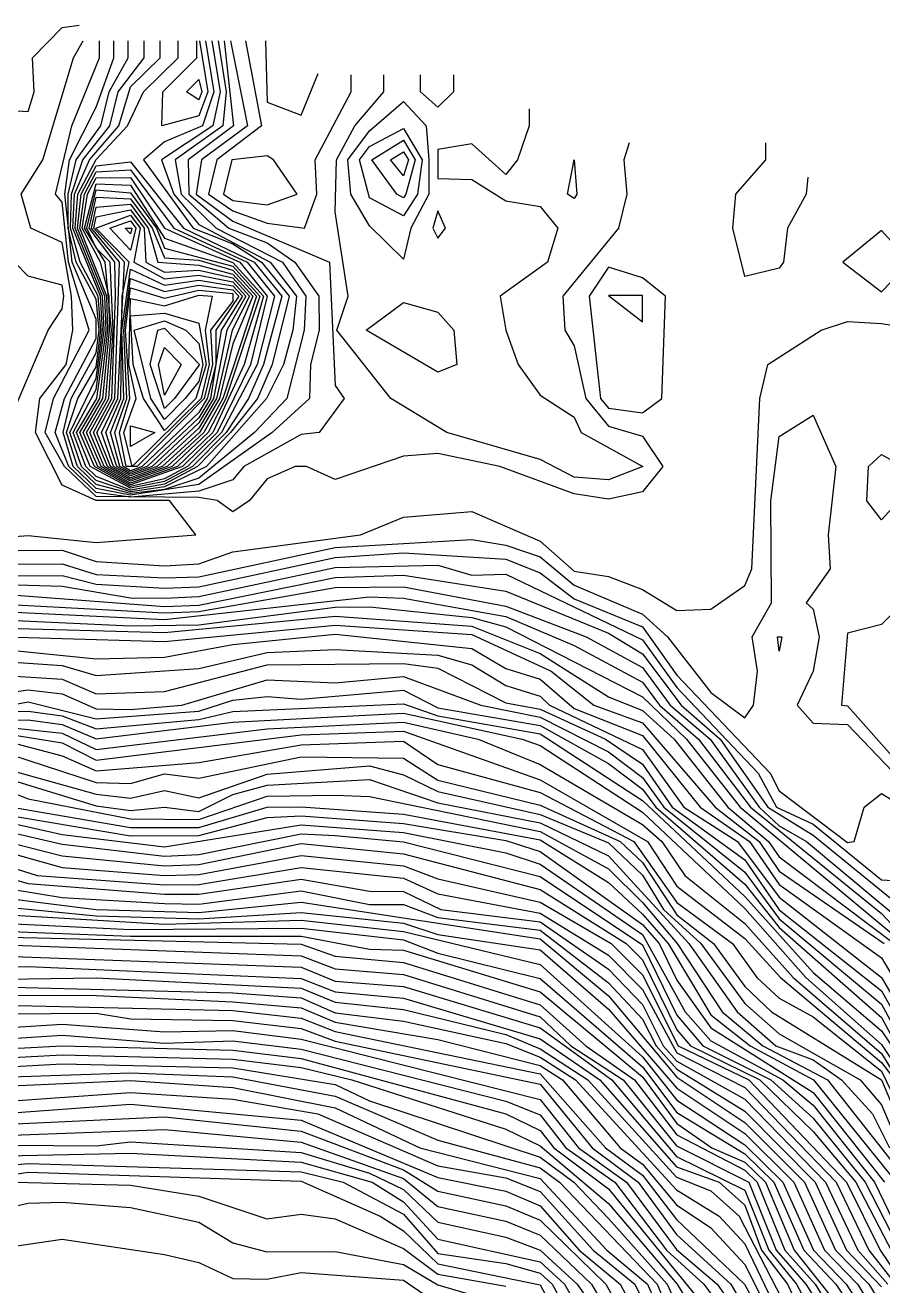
# Model space of a CAD drawing. Extents: x 2324165 to 2328366, y 427900 to 430978.
# Drawn here: x 2326916 to 2327507, y 429908 to 430777 of the extents above; entities that cross this region are included whole.
import ezdxf

# ---------------------------------------------------------------- set-up
doc = ezdxf.new("R2010")
doc.units = 0
doc.layers.add('contours', color=2, linetype='Continuous')

msp = doc.modelspace()

# ---------------------------------------------------------------- linework, layer by layer
at = {"layer": 'contours'}
for points in [[(2326894.1069, 430719.0574), (2326917.651, 430717.5248), (2326921.8486, 430731.1766), (2326920.7024, 430754.668), (2326941.1958, 430775.6487), (2326952.9678, 430777.119)], [(2326847.0152, 430420.0225), (2326917.6476, 430425.1448), (2326964.7357, 430420.4901), (2327033.3154, 430425.7875), (2327015.1788, 430449.2791), (2326964.736, 430449.3548), (2326941.1921, 430459.8813), (2326922.6976, 430496.2629), (2326925.8418, 430519.7542), (2326943.8678, 430543.2454), (2326948.5476, 430566.7367), (2326947.6899, 430590.2281), (2326941.194, 430627.3107), (2326919.4644, 430637.2111), (2326912.8455, 430660.7026), (2326927.877, 430684.1938), (2326948.888, 430754.6677), (2326955.6537, 430766.4133)], [(2327332.1629, 430695.9347), (2327328.6466, 430684.1891), (2327330.562, 430660.6977), (2327324.7657, 430637.2064), (2327286.4073, 430590.2241), (2327287.9494, 430566.7327), (2327294.3546, 430555.9317), (2327302.3917, 430519.7498), (2327317.898, 430500.6912), (2327341.442, 430493.7831), (2327355.5533, 430472.7665), (2327341.4416, 430455.411), (2327317.8974, 430450.2113), (2327294.3534, 430453.9956), (2327242.967, 430472.7678), (2327200.1773, 430481.7826), (2327176.6332, 430479.9833), (2327129.5448, 430463.9402), (2327109.6708, 430472.7693), (2327101.8496, 430472.7694), (2327082.4567, 430464.4038), (2327070.4395, 430449.2784), (2327058.9123, 430441.6654), (2327048.0496, 430449.2787), (2327035.3683, 430451.4743), (2326964.7361, 430452.121), (2326942.8818, 430472.7713), (2326929.5117, 430496.2628), (2326935.1871, 430519.7541), (2326959.7148, 430566.7366), (2326945.4811, 430613.7195), (2326941.1943, 430655.0865), (2326936.6226, 430660.7023), (2326947.8665, 430707.6849), (2326967.0406, 430754.6674), (2326967.0407, 430766.4131)], [(2327057.2952, 430766.4121), (2327068.9737, 430707.6835), (2327037.2899, 430684.1925), (2327033.6153, 430660.7012), (2327058.9147, 430642.0782), (2327125.5054, 430613.7174), (2327129.5456, 430528.7095), (2327135.5994, 430519.7518), (2327118.4932, 430496.2606), (2327106.0011, 430494.9125), (2327066.51, 430472.7698), (2327058.9126, 430463.7415), (2327035.3684, 430455.9211), (2326988.2802, 430451.7713), (2326964.7361, 430454.8872), (2326945.8094, 430472.7713), (2326936.3258, 430496.2627), (2326942.8273, 430519.754), (2326964.7373, 430561.2064), (2326964.7375, 430574.378), (2326948.1891, 430613.7194), (2326943.0319, 430660.7022), (2326946.2242, 430684.1936), (2326964.7392, 430720.5887), (2326976.9191, 430754.6673), (2326976.9192, 430766.413)], [(2327053.0042, 430766.4121), (2327059.2392, 430707.6836), (2327028.0738, 430684.1926), (2327028.4541, 430660.7012), (2327056.1758, 430637.2096), (2327082.4586, 430627.0203), (2327101.6473, 430613.7176), (2327118.1283, 430590.2261), (2327118.5091, 430566.7347), (2327112.4264, 430543.2434), (2327111.8352, 430519.7521), (2327086.0322, 430496.261), (2327035.3684, 430460.3679), (2326988.2802, 430452.9811), (2326964.7361, 430457.6534), (2326948.737, 430472.7712), (2326941.8539, 430496.2627), (2326947.4011, 430519.754), (2326964.7372, 430551.1559), (2326966.6199, 430566.7365), (2326964.7377, 430588.2658), (2326950.897, 430613.7194), (2326945.3146, 430637.2108), (2326945.2746, 430660.7022), (2326950.8008, 430684.1935), (2326967.9376, 430707.6847), (2326973.5502, 430731.176), (2326986.7976, 430754.6672), (2326986.7977, 430766.4129)], [(2327048.7133, 430766.4122), (2327054.2403, 430731.1751), (2327052.1006, 430707.6837), (2327019.1359, 430684.1927), (2327023.293, 430660.7013), (2327047.499, 430637.2097), (2327093.1568, 430613.7177), (2327109.3017, 430590.2262), (2327108.0372, 430566.7348), (2327096.0925, 430519.7522), (2327073.93, 430496.2611), (2327035.3685, 430464.8147), (2327011.8243, 430456.8985), (2326988.2802, 430454.1908), (2326964.7362, 430460.4197), (2326951.6645, 430472.7712), (2326944.1682, 430496.2626), (2326951.9749, 430519.7539), (2326964.7371, 430541.5797), (2326967.8342, 430566.7365), (2326966.0231, 430590.2279), (2326953.605, 430613.7194), (2326946.9146, 430637.2108), (2326947.5174, 430660.7022), (2326955.3775, 430684.1935), (2326974.0623, 430707.6846), (2326979.8799, 430731.1759), (2326997.7267, 430754.6671), (2326997.7268, 430766.4128)], [(2327044.4223, 430766.4122), (2327050.0488, 430731.1751), (2327045.0514, 430707.6838), (2327009.5975, 430684.1928), (2327018.1318, 430660.7014), (2327035.3705, 430639.7099), (2327084.6662, 430613.7178), (2327102.819, 430590.2263), (2327100.355, 430566.7349), (2327093.7666, 430543.2436), (2327082.1257, 430519.7524), (2327040.7866, 430472.7701), (2327011.8243, 430458.7641), (2326988.2802, 430455.4006), (2326964.7362, 430463.1859), (2326954.5921, 430472.7711), (2326946.4825, 430496.2626), (2326964.737, 430533.7575), (2326969.0486, 430566.7365), (2326967.5199, 430590.2278), (2326948.5147, 430637.2108), (2326949.7601, 430660.7022), (2326959.9541, 430684.1934), (2326980.187, 430707.6845), (2326988.2835, 430734.7109), (2327008.8418, 430754.667), (2327008.842, 430766.4126)], [(2327040.1314, 430766.4123), (2327045.8573, 430731.1752), (2327038.0022, 430707.6839), (2327011.8271, 430696.5988), (2326997.365, 430684.193), (2327031.4224, 430637.2098), (2327058.9145, 430626.4756), (2327078.7363, 430613.7179), (2327097.7356, 430590.2263), (2327086.0854, 430543.2437), (2327075.9304, 430519.7525), (2327057.2741, 430496.2613), (2327034.6293, 430472.7702), (2327011.8243, 430460.6297), (2326988.2802, 430456.6104), (2326964.7362, 430465.9521), (2326957.5197, 430472.7711), (2326948.7968, 430496.2626), (2326964.7369, 430525.9353), (2326970.2629, 430566.7364), (2326969.0167, 430590.2278), (2326950.1148, 430637.2108), (2326952.0029, 430660.7021), (2326964.7388, 430684.4926), (2326986.3117, 430707.6845), (2326997.2748, 430731.1757), (2327021.1834, 430754.6668), (2327021.1835, 430766.4125)], [(2327035.8405, 430766.4123), (2327041.6658, 430731.1752), (2327035.3714, 430714.6016), (2327010.0191, 430707.6842), (2327010.6474, 430731.1756), (2327033.9754, 430754.6667), (2327033.9755, 430766.4123)], [(2327067.5196, 430766.412), (2327078.7083, 430707.6834), (2327047.7438, 430684.1924), (2327042.1922, 430660.7011), (2327058.9147, 430649.1925), (2327082.4587, 430640.5964), (2327108.26, 430637.2089), (2327116.8954, 430660.7002), (2327115.6279, 430684.1916), (2327140.4177, 430731.174), (2327140.4178, 430742.9197)], [(2327081.3463, 430766.4118), (2327082.4597, 430724.0415), (2327106.0037, 430714.9968), (2327117.7761, 430743.8116)], [(2327037.4743, 430731.1752), (2327035.3715, 430725.6385), (2327027.0151, 430731.1754), (2327035.3717, 430739.6383), (2327037.4743, 430731.1752)], [(2327263.2204, 430719.4269), (2327263.2202, 430707.6812), (2327255.1791, 430684.19), (2327247.2678, 430674.0657), (2327223.7239, 430695.3557), (2327200.1798, 430691.3822), (2327200.1795, 430671.4122), (2327223.7236, 430670.841), (2327247.2675, 430656.0576), (2327270.8116, 430652.2025), (2327283.0641, 430637.2069), (2327275.9223, 430613.7156), (2327243.2781, 430590.2246), (2327247.0562, 430566.7332), (2327255.6725, 430543.2417), (2327270.8101, 430522.086), (2327294.354, 430506.8084), (2327299.1653, 430496.2585), (2327341.6736, 430472.7666), (2327317.8976, 430463.6086), (2327294.3535, 430465.3858), (2327270.8096, 430477.7544), (2327206.4988, 430496.2596), (2327167.7812, 430519.7514), (2327130.6338, 430566.7346), (2327138.4441, 430590.2258), (2327129.547, 430648.3697), (2327130.2736, 430684.1914), (2327142.9956, 430707.6826), (2327163.0389, 430731.1738), (2327163.039, 430742.9195)], [(2327210.9609, 430742.9189), (2327210.9608, 430731.1732), (2327200.1801, 430720.6534), (2327188.2172, 430731.1735), (2327188.2174, 430742.9192)], [(2327181.6443, 430637.2081), (2327176.6348, 430615.7295), (2327153.091, 430638.8583), (2327140.1636, 430660.6999), (2327138.2462, 430684.1913), (2327153.0917, 430704.2271), (2327176.6361, 430724.4023), (2327192.168, 430707.6821), (2327194.1745, 430684.1907), (2327194.0482, 430660.6993), (2327181.6443, 430637.2081)], [(2327186.1665, 430660.6994), (2327176.6351, 430645.5657), (2327153.0912, 430658.1283), (2327146.2187, 430684.1912), (2327153.0916, 430693.4669), (2327176.6359, 430705.8684), (2327189.427, 430684.1907), (2327186.1665, 430660.6994)], [(2327178.2847, 430660.6995), (2327176.6353, 430658.0806), (2327172.0556, 430660.6996), (2327154.8641, 430684.1911), (2327176.6358, 430697.8229), (2327184.6795, 430684.1908), (2327178.2847, 430660.6995)], [(2327455.4507, 430672.4419), (2327454.3594, 430660.6963), (2327441.4917, 430637.205), (2327438.6649, 430613.7137), (2327435.6197, 430609.5091), (2327412.0756, 430603.9128), (2327403.7004, 430637.2055), (2327405.7082, 430660.6968), (2327426.3603, 430684.188), (2327426.3605, 430695.9336)], [(2327082.4589, 430653.1905), (2327103.2337, 430660.7004), (2327086.9845, 430684.1919), (2327082.4593, 430687.1458), (2327058.1977, 430684.1923), (2327052.5299, 430660.701), (2327058.9148, 430656.3068), (2327082.4589, 430653.1905)], [(2327179.932, 430684.1908), (2327176.6355, 430673.2074), (2327167.7135, 430684.191), (2327176.6357, 430689.7774), (2327179.932, 430684.1908)], [(2327296.0616, 430660.6981), (2327294.3557, 430657.6741), (2327289.794, 430660.6982), (2327294.3561, 430684.3441), (2327296.0616, 430660.6981)], [(2327031.125, 430472.7703), (2327011.8244, 430462.4953), (2326988.2802, 430457.8201), (2326960.4472, 430472.7711), (2326951.1111, 430496.2626), (2326965.1697, 430519.7538), (2326971.4772, 430566.7364), (2326970.5136, 430590.2278), (2326951.7148, 430637.2108), (2326954.2456, 430660.7021), (2326964.7387, 430680.2127), (2326988.2829, 430682.8239), (2327024.866, 430637.2099), (2327073.7063, 430613.718), (2327092.6522, 430590.2264), (2327080.0894, 430543.2438), (2327069.7352, 430519.7525), (2327054.2052, 430496.2614), (2327031.125, 430472.7703)], [(2327027.6207, 430472.7703), (2327011.8244, 430464.3609), (2326988.2802, 430459.0299), (2326963.3748, 430472.771), (2326953.4254, 430496.2625), (2326967.233, 430519.7537), (2326972.6916, 430566.7364), (2326972.0104, 430590.2278), (2326953.3149, 430637.2108), (2326956.4884, 430660.7021), (2326964.7387, 430676.0425), (2326988.2828, 430677.5077), (2327018.3097, 430637.21), (2327068.6762, 430613.718), (2327087.5688, 430590.2264), (2327075.6018, 430543.2438), (2327051.1363, 430496.2614), (2327027.6207, 430472.7703)], [(2327024.1165, 430472.7703), (2326988.2803, 430460.2396), (2326965.8925, 430472.771), (2326955.7397, 430496.2625), (2326969.2964, 430519.7537), (2326973.9059, 430566.7364), (2326973.5073, 430590.2278), (2326967.6565, 430613.7192), (2326954.9149, 430637.2107), (2326958.7311, 430660.7021), (2326964.7386, 430671.8722), (2326988.2827, 430672.1914), (2327011.8264, 430637.1339), (2327063.6461, 430613.7181), (2327082.4854, 430590.2265), (2327071.1141, 430543.2439), (2327048.0673, 430496.2614), (2327024.1165, 430472.7703)], [(2327020.6122, 430472.7704), (2326988.2803, 430461.4494), (2326968.0538, 430472.771), (2326958.054, 430496.2625), (2326971.3598, 430519.7537), (2326975.1202, 430566.7364), (2326970.9402, 430613.7192), (2326956.515, 430637.2107), (2326964.7386, 430667.702), (2326988.2827, 430666.8751), (2327011.8263, 430630.2966), (2327058.9143, 430613.5589), (2327080.0391, 430590.2265), (2327066.6264, 430543.2439), (2327044.9984, 430496.2615), (2327020.6122, 430472.7704)], [(2327017.1079, 430472.7704), (2326988.2803, 430462.6591), (2326970.2152, 430472.771), (2326960.3683, 430496.2625), (2326973.4232, 430519.7537), (2326976.3346, 430566.7364), (2326974.2238, 430613.7191), (2326964.7381, 430623.375), (2326958.115, 430637.2107), (2326964.7385, 430663.5318), (2326988.2826, 430661.5588), (2327006.155, 430637.2101), (2327011.8263, 430623.4594), (2327058.9143, 430610.8727), (2327077.607, 430590.2266), (2327054.0893, 430519.7527), (2327041.9294, 430496.2615), (2327017.1079, 430472.7704)], [(2327013.6036, 430472.7705), (2326988.2803, 430463.8689), (2326972.3765, 430472.7709), (2326962.6826, 430496.2624), (2326975.4865, 430519.7536), (2326977.9978, 430590.2277), (2326977.5075, 430613.7191), (2326959.7151, 430637.2107), (2326964.7385, 430658.5202), (2326988.2826, 430657.5116), (2327003.335, 430637.2102), (2327011.8262, 430616.6221), (2327035.3702, 430615.0557), (2327058.9143, 430608.1865), (2327075.175, 430590.2266), (2327051.9483, 430519.7528), (2327038.8605, 430496.2615), (2327013.6036, 430472.7705)], [(2327010.1326, 430472.7705), (2326988.2803, 430465.0787), (2326974.5378, 430472.7709), (2326965.0867, 430496.2624), (2326977.5499, 430519.7536), (2326980.7911, 430613.7191), (2326961.3151, 430637.2107), (2326964.7384, 430651.7323), (2326988.2825, 430653.7083), (2327000.515, 430637.2102), (2327007.0841, 430613.7188), (2327035.3702, 430611.6412), (2327058.9142, 430605.5004), (2327072.7429, 430590.2266), (2327058.9137, 430557.4125), (2327049.8074, 430519.7528), (2327035.7916, 430496.2616), (2327010.1326, 430472.7705)], [(2327006.6958, 430472.7705), (2326988.2803, 430466.2884), (2326976.6992, 430472.7709), (2326968.1992, 430496.2624), (2326979.6133, 430519.7536), (2326984.0748, 430613.719), (2326962.9152, 430637.2106), (2326964.7383, 430644.9445), (2326988.2825, 430649.905), (2326997.695, 430637.2102), (2326998.8422, 430613.7189), (2327011.8261, 430606.7377), (2327035.3702, 430608.1877), (2327058.9142, 430602.8142), (2327070.3108, 430590.2266), (2327058.3336, 430566.7354), (2327047.6665, 430519.7528), (2327035.3689, 430499.3278), (2327006.6958, 430472.7705)], [(2327200.1791, 430630.2239), (2327205.4576, 430637.2078), (2327200.1793, 430649.1365), (2327196.7239, 430637.2079), (2327200.1791, 430630.2239)], [(2327003.259, 430472.7706), (2326988.2803, 430467.4982), (2326978.8605, 430472.7709), (2326971.3117, 430496.2623), (2326981.6767, 430519.7536), (2326982.4884, 430590.2277), (2326987.3584, 430613.719), (2326964.5152, 430637.2106), (2326988.2824, 430646.1017), (2326994.875, 430637.2103), (2326990.6003, 430613.7189), (2327011.826, 430602.3063), (2327035.3701, 430604.7342), (2327058.9142, 430600.1281), (2327067.8787, 430590.2267), (2327054.6356, 430566.7355), (2327045.5255, 430519.7528), (2327035.3689, 430502.8838), (2327003.259, 430472.7706)], [(2326992.055, 430637.2103), (2326988.2821, 430621.9288), (2326973.9552, 430637.2105), (2326988.2824, 430642.2984), (2326992.055, 430637.2103)], [(2326989.235, 430637.2103), (2326988.2823, 430633.3516), (2326984.6645, 430637.2104), (2326989.235, 430637.2103)], [(2327506.2518, 430593.3859), (2327525.9298, 430613.7127), (2327506.2523, 430635.6458), (2327479.4838, 430613.7132), (2327506.2518, 430593.3859)], [(2326901.3687, 430496.2631), (2326931.4391, 430566.7369), (2326941.1935, 430581.6319), (2326942.2629, 430590.2281), (2326941.1937, 430597.7687), (2326917.6497, 430604.1563), (2326908.3749, 430613.7199)], [(2326999.8223, 430472.7706), (2326988.2804, 430468.7079), (2326981.0218, 430472.7708), (2326974.4242, 430496.2623), (2326983.7401, 430519.7535), (2326982.4062, 430566.7363), (2326988.282, 430609.0148), (2327011.826, 430597.8748), (2327035.3701, 430601.2806), (2327058.9141, 430597.4419), (2327065.4467, 430590.2267), (2327050.9376, 430566.7355), (2327043.3846, 430519.7529), (2327035.369, 430506.4397), (2326999.8223, 430472.7706)], [(2327341.4422, 430509.91), (2327354.6744, 430519.7492), (2327357.1779, 430590.2233), (2327341.4433, 430602.8195), (2327317.8993, 430610.2089), (2327304.5974, 430590.2239), (2327312.4674, 430519.7497), (2327317.8981, 430513.0749), (2327341.4422, 430509.91)], [(2326996.3855, 430472.7707), (2326988.2804, 430469.9177), (2326983.1832, 430472.7708), (2326977.5367, 430496.2623), (2326985.8034, 430519.7535), (2326983.6206, 430566.7363), (2326988.2819, 430602.4696), (2327011.8259, 430593.4434), (2327035.37, 430597.8271), (2327058.9141, 430594.7557), (2327063.0146, 430590.2267), (2327047.2397, 430566.7355), (2327047.1233, 430543.2442), (2327041.2436, 430519.7529), (2327035.369, 430509.9957), (2326996.3855, 430472.7707)], [(2326992.9488, 430472.7707), (2326985.3445, 430472.7708), (2326980.6492, 430496.2622), (2326987.8668, 430519.7535), (2326984.8349, 430566.7363), (2326988.2818, 430595.9245), (2327011.8258, 430588.8123), (2327035.37, 430594.3736), (2327058.9141, 430592.0696), (2327058.914, 430586.8991), (2327043.5417, 430566.7356), (2327044.8908, 430543.2442), (2327039.1027, 430519.7529), (2326992.9488, 430472.7707)], [(2326989.512, 430472.7707), (2326983.7617, 430496.2622), (2326992.2649, 430519.7534), (2326987.266, 430543.2449), (2326988.2818, 430588.6805), (2327011.8258, 430583.6525), (2327035.37, 430590.9201), (2327044.5506, 430590.2269), (2327039.8437, 430566.7356), (2327042.6584, 430543.2442), (2327036.9618, 430519.7529), (2326989.512, 430472.7707)], [(2327341.4429, 430572.6466), (2327341.4431, 430590.8498), (2327317.8991, 430590.7112), (2327341.4429, 430572.6466)], [(2327213.3646, 430543.2422), (2327200.178, 430537.8853), (2327150.7916, 430566.7343), (2327176.6345, 430586.0175), (2327200.1785, 430579.1423), (2327211.2048, 430566.7336), (2327213.3646, 430543.2422)], [(2326729.2947, 430413.5671), (2326941.1915, 430415.0993), (2326964.7355, 430407.3767), (2327011.8237, 430404.2503), (2327035.3678, 430405.6076), (2327058.912, 430413.9149), (2327147.0446, 430425.7862), (2327176.6327, 430437.7889), (2327223.7209, 430441.8252), (2327270.8089, 430421.2773), (2327294.3527, 430400.6363), (2327317.8968, 430397.0678), (2327341.4408, 430388.0515), (2327364.9847, 430373.538), (2327388.5288, 430374.5784), (2327412.0731, 430390.8799), (2327416.7191, 430402.2916), (2327422.2221, 430519.7484), (2327427.7842, 430543.2397), (2327464.6635, 430566.7307), (2327482.7075, 430572.913), (2327506.2516, 430571.5523), (2327534.7336, 430566.7298)], [(2327033.4733, 430519.753), (2327011.8248, 430497.6044), (2326997.2491, 430519.7534), (2326990.1227, 430543.2448), (2326988.2816, 430576.743), (2327011.8257, 430578.4927), (2327035.3697, 430571.6206), (2327040.4259, 430543.2443), (2327033.4733, 430519.753)], [(2327026.0706, 430519.7531), (2327011.8249, 430505.1783), (2327002.2334, 430519.7533), (2326990.9255, 430566.7362), (2327011.8257, 430573.3329), (2327026.3768, 430566.7358), (2327035.3696, 430557.7039), (2327038.1935, 430543.2443), (2327035.3693, 430531.4571), (2327026.0706, 430519.7531)], [(2327018.6679, 430519.7531), (2327011.825, 430512.7522), (2327001.8349, 430543.2447), (2327007.2725, 430566.736), (2327011.8256, 430568.1731), (2327035.961, 430543.2443), (2327018.6679, 430519.7531)], [(2327023.3605, 430543.2445), (2327011.8251, 430522.0263), (2327007.691, 430543.2446), (2327011.8254, 430554.8629), (2327023.3605, 430543.2445)], [(2326729.2946, 430405.2531), (2326941.1914, 430405.6225), (2326964.7354, 430398.2747), (2327011.8236, 430396.0057), (2327035.3677, 430396.665), (2327129.5443, 430417.0746), (2327223.7207, 430422.4765), (2327247.2648, 430418.6478), (2327270.8088, 430410.4871), (2327294.3526, 430391.1024), (2327341.4406, 430371.0023), (2327358.6388, 430355.3096), (2327388.5281, 430316.9415), (2327412.072, 430299.5497), (2327417.8564, 430308.3261), (2327420.7328, 430331.8175), (2327416.9878, 430355.3089), (2327430.4693, 430378.8001), (2327430.0286, 430449.2742), (2327435.6184, 430493.6054), (2327459.1626, 430508.2003), (2327474.6782, 430472.7651), (2327469.5766, 430425.7824), (2327470.8216, 430402.291), (2327454.3149, 430378.7998), (2327459.1611, 430374.5403), (2327463.2354, 430355.3084), (2327459.0353, 430331.817), (2327447.9866, 430308.3258), (2327459.1602, 430295.8925), (2327482.7042, 430294.8521), (2327529.7918, 430245.8796)], [(2327005.1914, 430496.2619), (2326988.2806, 430486.5545), (2326988.2807, 430500.9777), (2327005.1914, 430496.2619)], [(2327518.2966, 430449.2732), (2327506.25, 430436.1422), (2327496.0927, 430449.2734), (2327497.186, 430472.7648), (2327506.2505, 430481.1948), (2327521.0073, 430472.7645), (2327518.2966, 430449.2732)], [(2326729.2945, 430396.9938), (2326941.1913, 430397.5959), (2326964.7354, 430391.7093), (2327011.8235, 430389.0349), (2327035.3676, 430389.938), (2327129.5442, 430410.1559), (2327176.6324, 430413.2115), (2327247.2647, 430408.9347), (2327270.8086, 430399.5914), (2327294.3525, 430381.5684), (2327341.4405, 430362.266), (2327364.9842, 430328.8642), (2327429.5062, 430261.3433), (2327435.6155, 430249.2212), (2327482.7033, 430213.6515), (2327487.4583, 430214.3598), (2327494.2144, 430237.8511), (2327506.2478, 430247.4059), (2327553.3356, 430218.4137)], [(2326870.559, 430392.3359), (2326941.1913, 430390.3534), (2326988.2793, 430382.287), (2327011.8234, 430382.0641), (2327035.3675, 430383.211), (2327129.5441, 430403.2372), (2327200.1764, 430404.6948), (2327223.7204, 430397.8969), (2327247.2645, 430398.5624), (2327341.4404, 430353.3533), (2327364.9841, 430320.3369), (2327421.1372, 430261.3434), (2327433.7308, 430237.8518), (2327459.1593, 430226.2605), (2327506.2471, 430187.8516), (2327576.8793, 430183.6725)], [(2326894.103, 430385.3613), (2327011.8234, 430376.4141), (2327035.3675, 430377.2515), (2327129.5441, 430396.3272), (2327176.6323, 430397.8107), (2327247.2644, 430386.765), (2327317.8963, 430357.9838), (2327341.4403, 430343.7504), (2327368.0363, 430308.3267), (2327395.0315, 430284.835), (2327427.7538, 430237.8519), (2327459.1592, 430218.5541), (2327529.7909, 430161.2587)], [(2326870.5589, 430379.6309), (2327011.8233, 430371.9238), (2327035.3674, 430372.749), (2327129.544, 430389.4185), (2327176.6322, 430389.903), (2327247.2643, 430376.4837), (2327302.6171, 430355.3102), (2327341.4401, 430334.1476), (2327360.5858, 430308.3268), (2327388.1752, 430284.8351), (2327421.7768, 430237.852), (2327435.6152, 430224.9662), (2327454.6149, 430214.3602), (2327529.7907, 430151.6209)], [(2326894.1029, 430373.1805), (2327011.8233, 430367.4334), (2327153.088, 430382.9479), (2327176.6321, 430381.9953), (2327247.2642, 430369.3507), (2327294.3521, 430349.3984), (2327341.44, 430324.1906), (2327353.1512, 430308.3269), (2327379.9636, 430284.8352), (2327415.7998, 430237.8521), (2327506.2468, 430164.5405), (2327553.3344, 430114.2663)], [(2326894.1028, 430367.3333), (2326988.2791, 430362.9191), (2327035.3673, 430363.7442), (2327129.5438, 430375.918), (2327153.0879, 430375.9918), (2327223.7201, 430368.6832), (2327247.2641, 430362.2177), (2327341.4399, 430314.1201), (2327371.752, 430284.8353), (2327408.8158, 430237.8521), (2327521.6916, 430143.8853)], [(2327521.4159, 430378.799), (2327506.2491, 430363.9175), (2327482.705, 430357.8038), (2327478.6015, 430308.3254), (2327482.7044, 430307.8178), (2327529.7919, 430254.8603)], [(2326894.1027, 430361.4861), (2327011.8232, 430358.4528), (2327129.5437, 430369.6929), (2327223.72, 430362.8535), (2327270.808, 430343.9164), (2327317.8958, 430313.9143), (2327341.4398, 430304.6466), (2327363.3029, 430284.8354), (2327400.1616, 430237.8522), (2327428.392, 430214.3605), (2327435.615, 430203.6631), (2327514.9275, 430143.8854)], [(2326894.1027, 430355.6389), (2327011.8231, 430352.0699), (2327129.5437, 430363.4678), (2327223.72, 430357.0237), (2327278.4662, 430331.8191), (2327307.7629, 430308.3274), (2327341.4397, 430295.9815), (2327391.5075, 430237.8523), (2327421.7916, 430214.3606), (2327435.6149, 430193.8879), (2327508.1634, 430143.8855)], [(2326894.1026, 430347.2816), (2326964.7348, 430340.2367), (2327011.823, 430341.2901), (2327058.9112, 430350.142), (2327129.5436, 430357.2427), (2327223.7198, 430347.3098), (2327247.2638, 430333.5863), (2327270.8078, 430326.1447), (2327294.3516, 430305.8891), (2327341.4396, 430287.3165), (2327381.1627, 430237.8525), (2327415.1912, 430214.3607), (2327435.6148, 430184.7094), (2327506.2464, 430134.0803), (2327542.6761, 430073.411)], [(2327437.4084, 430355.3087), (2327435.6166, 430345.4595), (2327434.4964, 430355.3087), (2327437.4084, 430355.3087)], [(2326894.1025, 430338.7771), (2326941.1906, 430335.7153), (2326964.7346, 430328.657), (2327035.367, 430333.4565), (2327082.4553, 430344.6299), (2327129.5435, 430346.7225), (2327200.1757, 430342.7219), (2327223.7197, 430335.9803), (2327247.2636, 430321.8367), (2327270.8076, 430314.4207), (2327277.2433, 430308.3278), (2327341.4395, 430277.6222), (2327369.9299, 430237.8526), (2327406.9952, 430214.3608), (2327435.6147, 430175.7976), (2327506.2463, 430120.3977), (2327533.7511, 430073.4111)], [(2326894.1024, 430329.2894), (2326941.1905, 430326.1783), (2326964.7345, 430315.9939), (2327011.8227, 430317.6122), (2327082.4552, 430336.0053), (2327176.6315, 430337.0566), (2327200.1756, 430333.733), (2327247.2635, 430309.878), (2327270.8075, 430305.6071), (2327315.927, 430284.836), (2327341.4394, 430267.515), (2327361.822, 430237.8527), (2327412.0709, 430201.5788), (2327435.6146, 430167.0418), (2327506.2462, 430111.2686), (2327529.7898, 430069.6256)], [(2326870.5581, 430312.1349), (2326917.6463, 430318.8183), (2326941.1904, 430316.1559), (2326964.7344, 430305.6309), (2326988.2784, 430305.1678), (2327023.6637, 430308.3308), (2327082.455, 430325.8237), (2327129.5432, 430323.6336), (2327176.6314, 430328.0117), (2327229.8191, 430308.3283), (2327270.8075, 430299.9424), (2327317.8954, 430276.017), (2327341.4393, 430258.2924), (2327356.1733, 430237.8528), (2327412.0708, 430193.2098), (2327435.6145, 430160.9557), (2327506.2461, 430102.1407), (2327521.913, 430073.4112)], [(2326894.1021, 430306.3132), (2326917.6462, 430310.609), (2326964.7343, 430298.7922), (2327035.3666, 430304.1419), (2327058.9108, 430311.6655), (2327082.4549, 430314.1751), (2327105.999, 430312.306), (2327176.6313, 430318.5613), (2327200.1753, 430306.4214), (2327270.8074, 430294.2778), (2327317.8953, 430268.1293), (2327341.4392, 430250.4564), (2327350.5245, 430237.8528), (2327412.0707, 430184.8062), (2327435.6144, 430154.8697), (2327506.246, 430092.9324), (2327516.8513, 430073.4113)], [(2326776.3815, 430296.1072), (2326917.6461, 430298.2173), (2326941.1901, 430295.0389), (2326964.7341, 430285.1148), (2327058.9106, 430296.6399), (2327176.6311, 430302.6451), (2327258.3932, 430284.8366), (2327270.8072, 430280.4893), (2327341.439, 430234.497), (2327412.0705, 430167.9724), (2327454.0892, 430120.3948), (2327506.2457, 430074.2991), (2327553.259, 430002.9368)], [(2326776.3816, 430301.2812), (2326917.6462, 430304.089), (2326941.1902, 430301.0285), (2326964.7342, 430291.9535), (2327035.3665, 430298.4489), (2327058.9107, 430303.807), (2327176.6312, 430309.1108), (2327200.1752, 430300.8216), (2327270.8073, 430288.6131), (2327341.4391, 430242.6205), (2327412.0706, 430176.3893), (2327459.1581, 430123.9749), (2327506.2459, 430083.6157), (2327561.0056, 430002.9367)], [(2326894.1019, 430293.9962), (2326941.1901, 430289.0494), (2326964.734, 430277.767), (2327082.4546, 430291.9513), (2327176.6311, 430296.4486), (2327228.0835, 430284.837), (2327270.8071, 430267.4468), (2327341.4389, 430225.9269), (2327354.8409, 430214.3614), (2327370.6635, 430190.8698), (2327412.0704, 430157.7864), (2327445.2934, 430120.3949), (2327506.2457, 430067.9807), (2327546.4882, 430002.9368)], [(2326894.1018, 430285.7849), (2326941.1899, 430273.3604), (2326964.7339, 430263.0287), (2327035.3662, 430268.8429), (2327105.9986, 430281.0046), (2327176.6309, 430283.3642), (2327200.1748, 430267.2529), (2327270.8069, 430247.9952), (2327335.39, 430214.3616), (2327364.9823, 430172.2859), (2327403.5095, 430143.8867), (2327420.2627, 430120.3952), (2327435.6138, 430106.1613), (2327459.1578, 430093.4391), (2327506.2455, 430055.9755), (2327529.7891, 430007.5056)], [(2326894.1019, 430289.8906), (2326941.19, 430282.2098), (2326964.7339, 430270.3978), (2327105.9987, 430287.8797), (2327176.631, 430290.252), (2327270.807, 430256.7083), (2327344.9097, 430214.3615), (2327364.9825, 430183.5634), (2327412.0702, 430147.4659), (2327436.4977, 430120.395), (2327506.2456, 430061.9781), (2327515.4943, 430049.9199)], [(2326894.1018, 430277.8945), (2326964.7338, 430255.0536), (2326988.2778, 430254.2537), (2327011.822, 430261.0315), (2327035.3661, 430257.9957), (2327105.9985, 430272.5454), (2327176.6308, 430271.69), (2327200.1747, 430256.5574), (2327270.8068, 430239.2822), (2327326.0914, 430214.3617), (2327341.4386, 430199.8724), (2327364.9822, 430163.6865), (2327390.4034, 430143.8869), (2327412.0698, 430114.2756), (2327430.4471, 430096.9037), (2327506.2455, 430049.9729), (2327526.0147, 430002.9371)], [(2326870.5575, 430267.6705), (2326964.7336, 430238.7456), (2326988.2776, 430235.7105), (2327011.8217, 430237.8327), (2327035.3658, 430234.9587), (2327058.91, 430246.6703), (2327082.4542, 430253.2091), (2327153.0865, 430257.0075), (2327200.1745, 430240.9895), (2327270.8066, 430227.1013), (2327317.8945, 430204.3442), (2327373.3783, 430143.8871), (2327406.6447, 430096.9039), (2327433.3727, 430073.4123), (2327459.1574, 430063.6655), (2327478.736, 430049.9204), (2327499.9447, 430026.4287), (2327511.869, 430002.9372)], [(2326870.5576, 430273.2), (2326964.7337, 430246.8996), (2326988.2777, 430244.218), (2327011.8219, 430249.4237), (2327035.3659, 430244.3641), (2327082.4543, 430260.796), (2327153.0866, 430266.371), (2327176.6306, 430260.2132), (2327200.1746, 430248.7734), (2327270.8067, 430232.9575), (2327317.8946, 430213.3006), (2327341.4385, 430191.0938), (2327355.9729, 430167.3786), (2327381.5365, 430143.887), (2327412.0697, 430102.5054), (2327435.6136, 430081.5323), (2327491.5022, 430049.9202), (2327506.2453, 430032.6595), (2327518.9419, 430002.9372)], [(2326870.5575, 430262.1409), (2326917.6454, 430243.5917), (2326988.2776, 430229.8484), (2327035.3657, 430229.4139), (2327082.4541, 430245.6222), (2327129.5423, 430246.3198), (2327153.0864, 430245.1934), (2327270.8066, 430221.245), (2327317.8944, 430195.3879), (2327341.4383, 430172.3096), (2327365.2201, 430143.8872), (2327396.2937, 430096.9041), (2327424.4999, 430073.4124), (2327469.0244, 430049.9205), (2327524.5396, 429979.4457)], [(2326870.5572, 430234.9586), (2326941.1892, 430219.0534), (2327011.8214, 430210.6586), (2327105.998, 430225.6888), (2327176.6302, 430220.4662), (2327247.2623, 430206.4694), (2327270.8063, 430198.7274), (2327341.438, 430150.2008), (2327370.8829, 430096.9044), (2327388.5253, 430076.7371), (2327438.1099, 430049.9208), (2327459.1571, 430032.5142), (2327501.3899, 429979.446), (2327529.788, 429920.8016)], [(2326894.1012, 430234.0614), (2326988.2774, 430218.124), (2327035.3656, 430218.3241), (2327082.4539, 430230.7153), (2327105.998, 430231.8774), (2327176.6303, 430226.7862), (2327247.2624, 430214.8639), (2327270.8064, 430207.2957), (2327341.4381, 430157.1401), (2327353.0248, 430143.8873), (2327364.9817, 430118.7267), (2327388.5254, 430085.7021), (2327459.1572, 430041.2877), (2327508.2402, 429979.4459)], [(2326906.7026, 430237.858), (2326988.2775, 430223.9862), (2327035.3657, 430223.869), (2327082.454, 430238.0353), (2327105.9981, 430238.1502), (2327176.6303, 430233.1062), (2327270.8065, 430215.3887), (2327317.8943, 430185.9274), (2327341.4382, 430164.0795), (2327359.092, 430143.8872), (2327388.5255, 430094.6671), (2327415.6271, 430073.4125), (2327459.3128, 430049.9206), (2327516.3899, 429979.4458)], [(2326870.5571, 430228.6462), (2326941.1892, 430212.358), (2327011.8213, 430204.0806), (2327035.3655, 430205.4069), (2327105.9979, 430219.5002), (2327129.542, 430218.3093), (2327176.6301, 430214.0781), (2327270.8062, 430190.1331), (2327341.4379, 430142.9616), (2327364.9814, 430094.4395), (2327383.1202, 430073.4129), (2327429.8445, 430049.9209), (2327459.157, 430023.587), (2327494.961, 429979.4461), (2327529.7879, 429911.8165)], [(2326870.5569, 430216.0215), (2326941.189, 430196.3049), (2327011.8212, 430190.9246), (2327035.3653, 430191.475), (2327105.9977, 430204.7022), (2327176.6299, 430197.4826), (2327200.1739, 430188.5229), (2327270.806, 430172.3708), (2327319.7559, 430143.8877), (2327341.4377, 430122.4379), (2327365.9395, 430073.4131), (2327414.7561, 430049.9211), (2327482.0346, 429979.4462), (2327505.3744, 429932.4632), (2327521.0737, 429908.9716)], [(2326870.557, 430222.3339), (2326941.1891, 430204.3314), (2327011.8213, 430197.5026), (2327035.3654, 430198.4409), (2327105.9978, 430212.9597), (2327176.63, 430205.7803), (2327270.8061, 430181.2519), (2327330.129, 430143.8876), (2327341.4378, 430132.6998), (2327364.9813, 430084.4817), (2327374.5299, 430073.413), (2327422.3003, 430049.921), (2327459.1569, 430014.3117), (2327488.5321, 429979.4461), (2327529.7878, 429899.9735)], [(2326870.5568, 430207.6789), (2326923.8418, 430190.8751), (2327011.8211, 430184.4362), (2327035.3652, 430184.6532), (2327105.9976, 430196.4447), (2327176.6298, 430189.0155), (2327200.1738, 430178.1958), (2327270.8059, 430164.8048), (2327317.8937, 430135.9377), (2327341.4375, 430112.1504), (2327364.9811, 430068.4614), (2327412.069, 430044.6719), (2327474.8666, 429979.4463), (2327497.624, 429932.4633), (2327515.897, 429908.9717)], [(2326870.5567, 430198.6152), (2326917.6448, 430185.2148), (2327011.821, 430177.9484), (2327035.3651, 430177.845), (2327105.9975, 430188.2893), (2327153.0856, 430180.0648), (2327176.6297, 430179.8853), (2327202.3535, 430167.3804), (2327270.8058, 430158.9264), (2327317.8936, 430126.2483), (2327341.4374, 430101.8565), (2327355.6879, 430073.4132), (2327364.9811, 430062.888), (2327412.0689, 430036.5188), (2327467.6985, 429979.4464), (2327489.8737, 429932.4634), (2327510.7204, 429908.9718)], [(2326799.9243, 430188.1107), (2326964.7327, 430167.3149), (2327035.365, 430165.3656), (2327105.9973, 430172.4024), (2327270.8057, 430147.1695), (2327317.8934, 430107.7632), (2327364.9809, 430051.7411), (2327412.0688, 430020.5448), (2327453.1329, 429979.4466), (2327474.529, 429932.4636), (2327497.4408, 429908.9719), (2327506.2436, 429894.7764)], [(2326823.4685, 430195.0073), (2326941.1887, 430175.7453), (2327011.821, 430171.4606), (2327035.3651, 430171.0369), (2327105.9974, 430180.3459), (2327153.0855, 430170.8278), (2327176.6296, 430170.7551), (2327200.1736, 430161.794), (2327270.8058, 430153.0479), (2327317.8935, 430116.8125), (2327341.4373, 430091.8563), (2327350.7668, 430073.4132), (2327364.981, 430057.3145), (2327412.0688, 430028.3658), (2327460.5305, 429979.4465), (2327482.1342, 429932.4635), (2327506.2438, 429907.2808)], [(2326799.9242, 430178.9911), (2326964.7327, 430163.0476), (2327035.3649, 430161.0118), (2327105.9973, 430165.3743), (2327176.6294, 430157.9952), (2327200.1734, 430150.0667), (2327270.8056, 430139.4981), (2327317.8933, 430098.714), (2327364.9808, 430044.2715), (2327412.0687, 430012.8272), (2327445.6807, 429979.4466), (2327466.9239, 429932.4637), (2327489.6865, 429908.972), (2327506.2435, 429882.6013)], [(2326799.924, 430162.7329), (2326988.2767, 430153.4923), (2327105.9971, 430154.4631), (2327176.6293, 430146.4822), (2327200.1733, 430137.1631), (2327270.8054, 430119.6964), (2327341.4369, 430058.8255), (2327364.9807, 430027.4944), (2327412.0685, 429998.8939), (2327431.8899, 429979.4468), (2327452.706, 429932.4638), (2327474.84, 429908.9722), (2327490.33, 429885.4806)], [(2326799.9241, 430169.8714), (2327011.8208, 430157.1729), (2327105.9972, 430159.9187), (2327176.6294, 430152.2387), (2327270.8055, 430129.5615), (2327341.437, 430065.7584), (2327364.9807, 430035.883), (2327412.0686, 430005.1097), (2327438.2286, 429979.4467), (2327459.3188, 429932.4637), (2327481.9918, 429908.9721), (2327506.2434, 429871.3807)], [(2326799.924, 430156.3369), (2326988.2766, 430149.0449), (2327105.9971, 430149.0075), (2327153.0851, 430140.0929), (2327176.6292, 430139.2672), (2327270.8053, 430110.6796), (2327341.4368, 430051.8927), (2327364.9806, 430019.7138), (2327389.1358, 430002.9387), (2327412.0684, 429993.2659), (2327426.1535, 429979.4469), (2327446.1149, 429932.4639), (2327483.278, 429885.4807)], [(2326847.0121, 430149.564), (2327105.997, 430143.4013), (2327129.541, 430135.2403), (2327176.6291, 430130.8569), (2327270.8052, 430101.6628), (2327302.306, 430073.4138), (2327335.8373, 430049.922), (2327364.9805, 430012.0216), (2327412.0684, 429987.638), (2327420.4171, 429979.4469), (2327439.5238, 429932.464), (2327460.5364, 429908.9724), (2327518.431, 429815.0062)], [(2326870.556, 430136.4361), (2327105.9968, 430127.634), (2327129.5408, 430117.9976), (2327176.6289, 430114.3447), (2327270.805, 430085.7803), (2327320.1904, 430049.9222), (2327364.9803, 429997.0852), (2327412.0682, 429973.7859), (2327428.5789, 429932.4641), (2327447.7064, 429908.9725), (2327460.3151, 429885.481)], [(2326870.5561, 430144.0625), (2327105.9969, 430135.5177), (2327129.5409, 430126.3597), (2327176.629, 430122.4466), (2327270.8051, 430093.3361), (2327291.9777, 430073.4139), (2327328.0138, 430049.9221), (2327364.9804, 430004.3293), (2327414.6807, 429979.447), (2327433.5793, 429932.464), (2327454.0427, 429908.9724), (2327514.0432, 429815.0063)], [(2326682.2031, 430125.3265), (2326917.6441, 430128.1303), (2327105.9967, 430119.8447), (2327129.5407, 430110.6942), (2327176.6288, 430106.3422), (2327270.8049, 430078.2244), (2327311.9993, 430049.9223), (2327364.9802, 429989.9401), (2327394.385, 429979.4472), (2327412.0681, 429963.3906), (2327423.5786, 429932.4642), (2327441.3702, 429908.9726), (2327452.404, 429885.4811)], [(2326729.2912, 430116.8945), (2326964.7322, 430120.1621), (2327105.9966, 430113.1072), (2327129.5406, 430103.3908), (2327176.6287, 430098.3398), (2327247.2608, 430081.1254), (2327270.8048, 430071.3187), (2327303.6553, 430049.9224), (2327364.9801, 429982.7949), (2327388.5241, 429973.4484), (2327408.1423, 429955.9557), (2327444.4501, 429885.4812)], [(2326870.5558, 430114.6293), (2327058.9084, 430109.8513), (2327105.9966, 430106.3698), (2327129.5405, 430096.1775), (2327176.6287, 430090.4055), (2327247.2607, 430074.9832), (2327270.8047, 430065.5521), (2327295.3114, 430049.9225), (2327364.98, 429974.0326), (2327394.3576, 429955.9559), (2327412.0678, 429936.9354), (2327436.4962, 429885.4813)], [(2326870.5556, 430102.0736), (2327058.9083, 430097.6302), (2327105.9964, 430092.5508), (2327129.5404, 430083.1773), (2327270.8046, 430054.0188), (2327315.9941, 430002.9395), (2327341.4361, 429984.2336), (2327364.9798, 429953.6196), (2327411.6777, 429908.9729), (2327435.611, 429864.5954)], [(2326870.5557, 430108.3515), (2326964.732, 430108.1664), (2327058.9084, 430103.7408), (2327105.9965, 430099.6323), (2327129.5405, 430089.6774), (2327200.1726, 430077.7658), (2327270.8047, 430059.7855), (2327286.3223, 430049.9226), (2327326.1126, 430002.9394), (2327341.4361, 429991.7584), (2327364.9799, 429963.845), (2327388.5238, 429947.8175), (2327412.0676, 429922.5645), (2327435.6111, 429875.6535)], [(2326870.5555, 430095.1509), (2326964.7319, 430095.8789), (2326988.2759, 430091.9759), (2327058.9082, 430090.7919), (2327105.9963, 430085.2357), (2327129.5403, 430076.6771), (2327270.8045, 430046.8718), (2327306.6391, 430002.9396), (2327338.4979, 429979.4479), (2327364.9797, 429943.2642), (2327402.3382, 429908.973), (2327435.6109, 429851.4763)], [(2326799.9231, 430079.2296), (2326941.1877, 430088.2516), (2327011.8199, 430083.0469), (2327058.9081, 430083.856), (2327105.9962, 430077.9206), (2327270.8044, 430036.3405), (2327297.284, 430002.9397), (2327330.4262, 429979.448), (2327364.9795, 429932.9089), (2327392.9987, 429908.9731), (2327412.0671, 429881.9685)], [(2326140.6862, 429881.057), (2326148.8646, 429908.9877), (2326163.8166, 429932.4789), (2326183.2095, 429979.4614), (2326200.4546, 430002.9526), (2326218.5152, 430049.9351), (2326234.8647, 430064.4312), (2326258.409, 430077.7233), (2326399.6733, 430058.3854), (2326564.4818, 430050.9841), (2326658.6578, 430016.6675), (2326752.8339, 429998.4371), (2326799.9222, 430002.5792), (2326847.0105, 430013.482), (2326894.0986, 430011.2874), (2327011.8191, 430015.5818), (2327105.9954, 430006.9987), (2327176.6274, 429981.8817), (2327200.1713, 429962.6051), (2327247.2593, 429952.5714), (2327270.8033, 429942.7803), (2327306.2463, 429908.9742), (2327347.3297, 429838.4996)], [(2326799.923, 430071.5339), (2326941.1876, 430080.7858), (2327011.8198, 430075.11), (2327058.908, 430076.9201), (2327105.9962, 430071.0068), (2327247.2603, 430035.21), (2327270.8043, 430025.7971), (2327288.6095, 430002.9398), (2327322.3545, 429979.4481), (2327358.061, 429932.4649), (2327383.7287, 429908.9733), (2327412.067, 429870.5391)], [(2326146.0161, 429862.005), (2326159.106, 429908.9876), (2326173.8746, 429932.4788), (2326192.3745, 429979.4613), (2326208.4149, 430002.9525), (2326232.0341, 430049.9349), (2326258.4088, 430067.4058), (2326399.6732, 430053.0567), (2326470.3055, 430051.7892), (2326564.4817, 430042.5159), (2326658.6577, 430008.1027), (2326752.8339, 429991.882), (2326799.9221, 429994.6334), (2326847.0104, 430005.2639), (2326964.7308, 430004.389), (2326988.275, 430007.2245), (2327105.9953, 429999.8461), (2327153.0833, 429985.516), (2327176.6273, 429974.364), (2327200.1711, 429951.694), (2327247.2592, 429941.3634), (2327270.8032, 429932.4029), (2327296.4627, 429908.9743), (2327312.5832, 429885.4827)], [(2326776.3787, 430058.2055), (2326941.1875, 430067.1793), (2327058.9079, 430064.2804), (2327105.996, 430058.4659), (2327140.8653, 430049.9243), (2327247.2601, 430016.0061), (2327270.804, 430004.3251), (2327317.8917, 429964.6356), (2327365.3168, 429908.9735), (2327379.4571, 429885.4819)], [(2326776.3788, 430064.7185), (2326941.1875, 430073.3372), (2327058.908, 430070.3921), (2327105.9961, 430064.7364), (2327247.2602, 430026.5678), (2327270.8041, 430015.0611), (2327280.2462, 430002.9399), (2327317.8919, 429974.8714), (2327412.0669, 429859.651)], [(2326155.9729, 429862.0049), (2326169.3251, 429908.9875), (2326183.9223, 429932.4787), (2326200.5722, 429979.4612), (2326218.6362, 430002.9524), (2326245.1151, 430049.9348), (2326258.4087, 430058.7795), (2326281.9528, 430060.3885), (2326399.6731, 430046.7447), (2326446.7613, 430046.4383), (2326564.4816, 430033.45), (2326658.6576, 430000.066), (2326752.8338, 429985.3269), (2326823.4661, 429988.8252), (2326870.5544, 429996.9402), (2326988.2749, 429999.3544), (2327105.9952, 429993.2144), (2327154.8906, 429979.45), (2327176.6272, 429965.8026), (2327200.171, 429940.1234), (2327270.8031, 429924.5172), (2327287.6484, 429908.9744), (2327328.1745, 429838.4998)], [(2326776.3787, 430051.6925), (2326941.1874, 430061.0214), (2327058.9078, 430058.1687), (2327129.54, 430046.6996), (2327153.0839, 430035.3485), (2327270.8039, 429996.5654), (2327294.0981, 429979.4484), (2327317.8916, 429954.2012), (2327358.4044, 429908.9736), (2327369.0088, 429885.4821)], [(2326165.9508, 429862.0048), (2326179.5219, 429908.9873), (2326192.8171, 429932.4786), (2326208.7698, 429979.4611), (2326230.1566, 430002.9522), (2326258.4086, 430050.1533), (2326281.9528, 430053.871), (2326399.673, 430039.0395), (2326470.3053, 430035.0455), (2326564.4815, 430023.9989), (2326658.6575, 429992.8277), (2326752.8337, 429978.1613), (2326823.466, 429976.5834), (2326870.5543, 429987.796), (2326917.6425, 429992.2657), (2327105.9952, 429986.5827), (2327134.924, 429979.4503), (2327176.6271, 429957.2413), (2327200.1709, 429930.0657), (2327247.259, 429923.3173), (2327270.803, 429916.6314), (2327279.1016, 429908.9745), (2327317.8583, 429838.4999)], [(2326823.4667, 430042.0779), (2326988.2754, 430049.3609), (2327058.9077, 430044.6805), (2327129.5398, 430030.7), (2327187.9121, 430002.941), (2327270.8038, 429981.9278), (2327316.7865, 429932.4654), (2327344.754, 429908.9737), (2327364.9787, 429863.2121)], [(2326823.4668, 430049.3022), (2326988.2755, 430054.758), (2327058.9078, 430052.057), (2327129.5399, 430038.6998), (2327200.1718, 430008.3513), (2327270.8038, 429989.2466), (2327284.1378, 429979.4485), (2327351.5792, 429908.9736), (2327364.9789, 429877.0075)], [(2326159.5922, 429791.5307), (2326189.5395, 429908.9872), (2326211.3194, 429962.8856), (2326220.8861, 429979.461), (2326241.6696, 430002.9521), (2326258.4084, 430034.5981), (2326281.9527, 430046.3481), (2326470.3052, 430025.857), (2326517.3932, 430016.3875), (2326564.4814, 430013.2337), (2326658.6574, 429985.5895), (2326776.3776, 429963.3257), (2326799.9216, 429954.338), (2326873.1671, 429979.4533), (2326917.6424, 429986.3602), (2327105.9951, 429979.951), (2327160.5967, 429955.9586), (2327176.627, 429945.7062), (2327200.1708, 429922.9677), (2327270.8029, 429908.5428), (2327308.336, 429838.5)], [(2326894.0989, 430034.6321), (2326988.2754, 430041.2553), (2327058.9076, 430036.6266), (2327117.4977, 430026.4332), (2327200.1716, 429990.6871), (2327247.2597, 429982.3298), (2327270.8036, 429972.9597), (2327307.3188, 429932.4655), (2327336.2295, 429908.9738), (2327364.9786, 429849.9005)], [(2326186.1117, 429862.0045), (2326198.7964, 429908.9871), (2326211.3191, 429938.8024), (2326265.1615, 430026.4432), (2326281.9526, 430037.2914), (2326305.4966, 430035.6648), (2326423.2169, 430022.1977), (2326517.3931, 430002.3915), (2326564.4813, 430002.3461), (2326741.1015, 429955.9635), (2326752.8334, 429948.76), (2326799.9214, 429939.403), (2326909.0974, 429979.4529), (2326988.2746, 429977.3256), (2327035.3627, 429969.7303), (2327082.4507, 429954.0846), (2327105.9948, 429957.3057), (2327129.5389, 429954.138), (2327176.6268, 429933.6471), (2327200.1707, 429915.8696), (2327247.2588, 429907.5796)], [(2326894.0988, 430026.3372), (2326988.2753, 430033.1497), (2327105.9956, 430022.2159), (2327200.1715, 429982.6588), (2327247.2596, 429973.2151), (2327270.8035, 429963.1469), (2327297.8511, 429932.4656), (2327326.0965, 429908.9739), (2327363.8201, 429838.4994)], [(2326894.0987, 430018.8123), (2327011.8192, 430024.3646), (2327105.9955, 430014.6073), (2327176.6275, 429987.8721), (2327200.1714, 429973.1312), (2327247.2594, 429963.0509), (2327270.8034, 429953.1777), (2327316.0299, 429908.974), (2327355.5749, 429838.4995)], [(2326894.098, 429959.4855), (2326917.6422, 429964.949), (2326941.1863, 429965.4813), (2326988.2744, 429961.9424), (2327035.3625, 429951.8778), (2327058.9064, 429937.4578), (2327082.4504, 429931.4159), (2327129.5386, 429931.4632), (2327176.6267, 429922.6781), (2327200.1706, 429908.6002), (2327247.2586, 429894.7943)], [(2326776.3768, 429889.1992), (2326823.4652, 429914.085), (2326870.5535, 429924.1471), (2326894.0977, 429933.0569), (2326941.186, 429940.1346), (2327011.8181, 429929.5501), (2327035.3622, 429923.9625), (2327058.9061, 429912.8242), (2327082.4502, 429912.5738), (2327105.9944, 429917.0838), (2327176.6266, 429911.8273), (2327200.1705, 429895.536)]]:
    msp.add_lwpolyline(points, dxfattribs=at)

doc.saveas('drawing.dxf')
